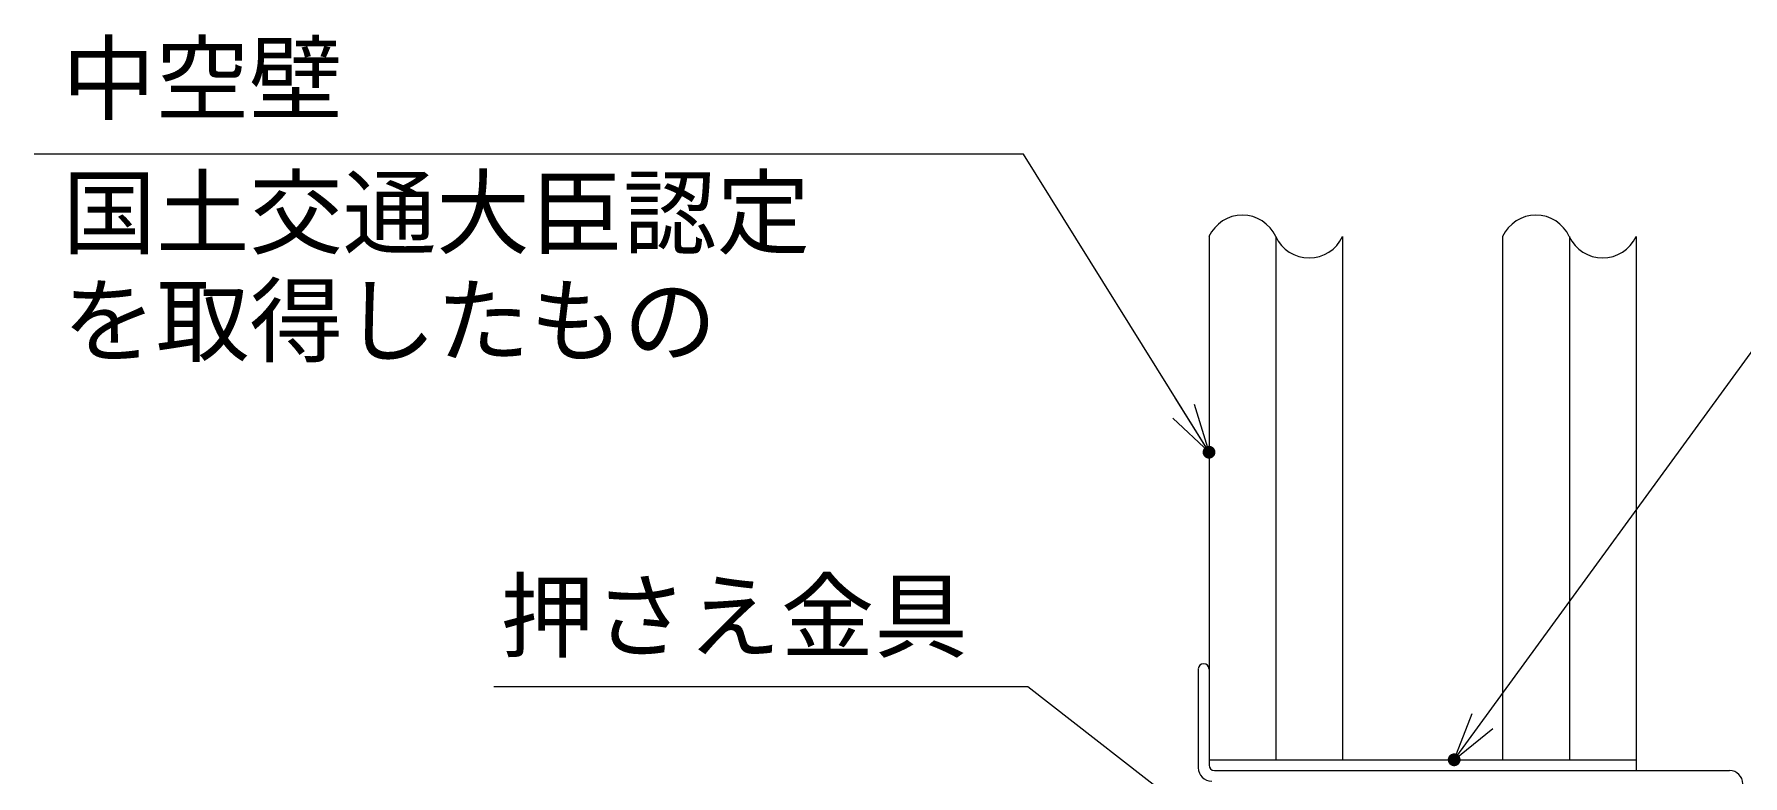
# Model space of a CAD drawing. Extents: x 443 to 1217, y -1921 to -677.
# Drawn here: x 842 to 904.4, y -999.7 to -972.7 of the extents above; entities that cross this region are included whole.
import ezdxf
from ezdxf.enums import TextEntityAlignment as Align

# ---------------------------------------------------------------- set-up
doc = ezdxf.new("R2010")
doc.units = 0
doc.header["$MEASUREMENT"] = 0
doc.layers.get('0').update_dxf_attribs({"linetype": 'CONTINUOUS'})
for name, color, linetype in [('10', 7, 'CONTINUOUS'), ('2', 2, 'CONTINUOUS'), ('3', 8, 'CONTINUOUS')]:
    doc.layers.add(name, color=color, linetype=linetype)
doc.styles.add('ｽﾀｲﾙ2', font='MS PGothic.ttf')

msp = doc.modelspace()

# ---------------------------------------------------------------- linework, layer by layer
at = {"color": 7, "linetype": 'Continuous'}
for p, q in [((893.846, -999.16), (912.586, -973.444)), ((878.133, -977.064), (842.031, -977.064)), ((884.9, -987.939), (878.133, -977.064)), ((878.291, -996.502), (858.806, -996.502)), ((888.114, -1004.145), (878.291, -996.502))]:
    msp.add_line(p, q, dxfattribs=at)
at = {"color": 0}
for q in [(883.665, -985.955), (884.372, -986.203), (883.575, -986.699)]:
    msp.add_line((884.9, -987.939), q, dxfattribs=at)
at = {"color": 8}
for q in [(895.222, -997.271), (894.499, -997.466), (895.258, -998.02)]:
    msp.add_line((893.846, -999.16), q, dxfattribs=at)
at = {"color": 0, "const_width": 0.234}
msp.add_lwpolyline([(884.845, -988.042, 1), (884.955, -987.836, 1), (884.845, -988.042)], format="xyb", dxfattribs=at)
at = {"color": 8, "const_width": 0.234}
msp.add_lwpolyline([(893.73, -999.141, 1), (893.961, -999.179, 1), (893.73, -999.141)], format="xyb", dxfattribs=at)
at = {"layer": '2', "color": 3, "linetype": 'Continuous'}
for p, q in [((884.9, -980.071), (884.9, -999.354)), ((889.769, -980.071), (889.769, -999.16)), ((895.613, -980.071), (895.613, -999.16)), ((900.483, -980.071), (900.483, -999.549))]:
    msp.add_line(p, q, dxfattribs=at)
at = {"layer": '2', "color": 8, "linetype": 'Continuous'}
for p, q in [((887.335, -980.071), (887.335, -999.16)), ((898.048, -980.071), (898.048, -999.16))]:
    msp.add_line(p, q, dxfattribs=at)
at = {"layer": '2', "color": 3, "linetype": 'Continuous'}
for centre, start, end in [((886.117, -980.632), 24.76151, 155.23849), ((896.83, -980.632), 24.76151, 155.23849), ((888.552, -979.509), 204.76151, 335.23849), ((899.265, -979.509), 204.76151, 335.23849)]:
    msp.add_arc(centre, 1.341, start, end, dxfattribs=at)
at = {"layer": '3', "color": 3, "linetype": 'Continuous'}
for p, q in [((884.51, -995.848), (884.51, -999.452)), ((884.9, -999.16), (900.483, -999.16)), ((885.095, -999.549), (903.892, -999.549))]:
    msp.add_line(p, q, dxfattribs=at)
for centre, radius, start, end in [((884.705, -995.848), 0.195, 0.00503, 178.92653), ((885.095, -999.354), 0.195, 180, 270), ((884.997, -999.452), 0.487, 180, 270), ((903.892, -1000.036), 0.487, 0, 90)]:
    msp.add_arc(centre, radius, start, end, dxfattribs=at)

# ---------------------------------------------------------------- texts
at = {"layer": '10', "linetype": 'Continuous', "style": 'ｽﾀｲﾙ2'}
for tag, p in [('中空壁\u3000\u3000\u3000\u3000\u3000', (843.053, -976.304)), ('国土交通大臣認定', (843.066, -981.195)), ('を取得したもの', (843.066, -985.136)), ('押さえ金具', (859.045, -995.917))]:
    msp.add_attdef(tag, text='', height=2.5, dxfattribs=at).set_placement(p, align=Align.BOTTOM_LEFT)

doc.saveas('drawing.dxf')
